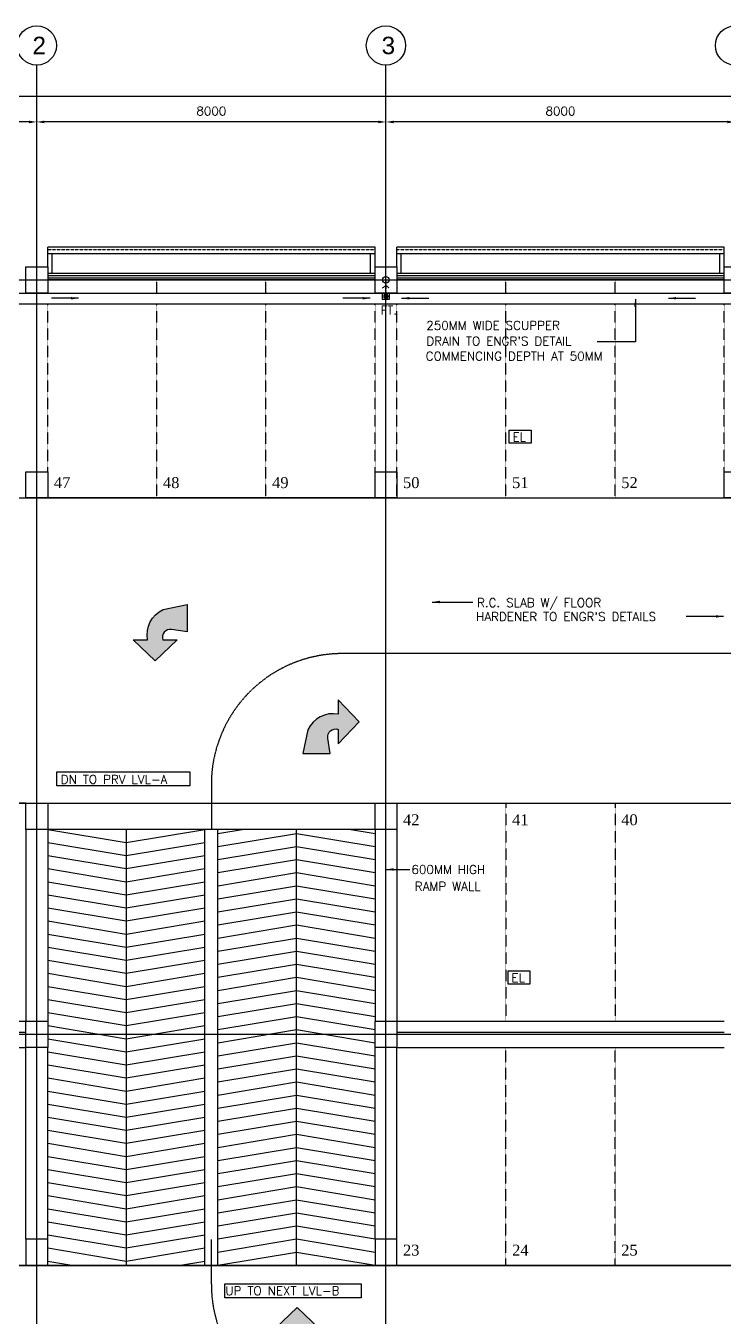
# Model space of a CAD drawing. Header units: millimetres. Extents: x -312260 to 194620, y -310600 to 21683.
# Drawn here: x -122208 to -106208, y -8406 to 21208 of the extents above; entities that cross this region are included whole.
import ezdxf

# ---------------------------------------------------------------- set-up
doc = ezdxf.new("R2010")
doc.units = ezdxf.units.MM
doc.header["$LTSCALE"] = 5
doc.header["$MEASUREMENT"] = 0
doc.header["$PDMODE"] = 3
for name, pattern in [('CENTER', [2, 1.25, -0.25, 0.25, -0.25]), ('DASHDOT2', [0.5, 0.25, -0.125, 0, -0.125]), ('DASHEDX2', [1.5, 1, -0.5]), ('HIDDEN2', [0.1875, 0.125, -0.0625])]:
    doc.linetypes.add(name, pattern=pattern)
for name, color, linetype in [('ARROW', 254, 'Continuous'), ('beam_p', 1, 'Continuous'), ('col', 7, 'Continuous'), ('CP NUMBERING', 1, 'Continuous'), ('DIM', 7, 'Continuous'), ('DRAIN', 5, 'Continuous'), ('EL & K', 10, 'Continuous'), ('FIX', 5, 'Continuous'), ('GRID', 9, 'CENTER'), ('parap', 7, 'Continuous'), ('park L', 9, 'DASHEDX2'), ('RAIL', 1, 'Continuous'), ('RWDP', 1, 'Continuous'), ('SPEC', 7, 'Continuous'), ('wall', 2, 'Continuous')]:
    doc.layers.add(name, color=color, linetype=linetype)
doc.styles.add('CARPARK NO', font='TIMES.TTF', dxfattribs={"height": 200})
doc.styles.add('HELV', font='HELV.shx')
doc.styles.add('ROMS', font='romans.shx', dxfattribs={"width": 0.8, "height": 230})
doc.styles.add('S100', font='ROMANS.shx', dxfattribs={"height": 200})
doc.dimstyles.new('S100', dxfattribs={"dimscale": 0, "dimtxt": 150, "dimasz": 175, "dimexe": 150, "dimexo": 150, "dimgap": 150, "dimtad": 1, "dimdec": 0, "dimzin": 0, "dimdsep": 46, "dimtxsty": 'S100', "dimcen": 0, "dimdle": 100, "dimclrd": 5, "dimclre": 5, "dimclrt": 1, "dimaunit": 1, "dimadec": 0, "dimazin": 0, "dimtfac": 1, "dimtdec": 0, "dimtofl": 0, "dimtmove": 1, "dimatfit": 3, "dimfxl": 1, "dimtolj": 1, "dimtzin": 0, "dimarcsym": 0})

# ---------------------------------------------------------------- blocks, each defined once
blk = doc.blocks.new('*D83')
at = {"layer": 'DEFPOINTS', "color": 0}
for p in [(-113958, 19004), (-113958, 19004), (-105958, 19004)]:
    blk.add_point(p, dxfattribs=at)
at = {"layer": 'DIM', "color": 5, "lineweight": -2}
blk.add_line((-106133, 19004), (-113783, 19004), dxfattribs=at)
at = {"layer": 'DIM', "color": 5}
for points in [[(-113783, 19033), (-113783, 18974), (-113958, 19004)], [(-106133, 19033), (-106133, 18974), (-105958, 19004)]]:
    blk.add_solid(points, dxfattribs=at)
at = {"layer": 'DIM', "color": 1, "insert": (-109958, 19254), "char_height": 200, "attachment_point": 5, "style": 'S100'}
blk.add_mtext('\\A1;8000', dxfattribs=at)
blk = doc.blocks.new('*D84')
at = {"layer": 'DEFPOINTS', "color": 0}
for p in [(-121958, 19004), (-121958, 19004), (-113958, 19004)]:
    blk.add_point(p, dxfattribs=at)
at = {"layer": 'DIM', "color": 5, "lineweight": -2}
blk.add_line((-114133, 19004), (-121783, 19004), dxfattribs=at)
at = {"layer": 'DIM', "color": 5}
for points in [[(-121783, 19033), (-121783, 18974), (-121958, 19004)], [(-114133, 19033), (-114133, 18974), (-113958, 19004)]]:
    blk.add_solid(points, dxfattribs=at)
at = {"layer": 'DIM', "color": 1, "insert": (-117958, 19254), "char_height": 200, "attachment_point": 5, "style": 'S100'}
blk.add_mtext('\\A1;8000', dxfattribs=at)
blk = doc.blocks.new('*D85')
at = {"layer": 'DEFPOINTS', "color": 0}
for p in [(-129958, 19004), (-129958, 19004), (-121958, 19004)]:
    blk.add_point(p, dxfattribs=at)
at = {"layer": 'DIM', "color": 5, "lineweight": -2}
blk.add_line((-122133, 19004), (-129783, 19004), dxfattribs=at)
at = {"layer": 'DIM', "color": 5}
for points in [[(-129783, 19033), (-129783, 18974), (-129958, 19004)], [(-122133, 19033), (-122133, 18974), (-121958, 19004)]]:
    blk.add_solid(points, dxfattribs=at)
at = {"layer": 'DIM', "color": 1, "insert": (-125958, 19254), "char_height": 200, "attachment_point": 5, "style": 'S100'}
blk.add_mtext('\\A1;8000', dxfattribs=at)
blk = doc.blocks.new('*D86')
at = {"layer": 'DEFPOINTS', "color": 0}
for p in [(-73958, 19592), (-129958, 17225), (-73958, 17225)]:
    blk.add_point(p, dxfattribs=at)
at = {"layer": 'DIM', "color": 5, "lineweight": -2}
for p, q in [((-129958, 17375), (-129958, 19742)), ((-129783, 19592), (-74133, 19592)), ((-73958, 17375), (-73958, 19742))]:
    blk.add_line(p, q, dxfattribs=at)
at = {"layer": 'DIM', "color": 5}
for points in [[(-129783, 19621), (-129783, 19562), (-129958, 19592)], [(-74133, 19621), (-74133, 19562), (-73958, 19592)]]:
    blk.add_solid(points, dxfattribs=at)
at = {"layer": 'DIM', "color": 1, "insert": (-101958, 19842), "char_height": 200, "attachment_point": 5, "style": 'S100'}
blk.add_mtext('\\A1;56000', dxfattribs=at)
blk = doc.blocks.new('FT')
at = {"layer": 'FIX', "color": 6, "linetype": 'Continuous'}
for p, q in [((-102897, 3492), (-102966, 3561)), ((-102883, 3505), (-102953, 3575)), ((-102875, 3524), (-102934, 3583)), ((-102878, 3553), (-102905, 3580)), ((-102916, 3485), (-102974, 3542)), ((-102947, 3489), (-102969, 3511))]:
    blk.add_line(p, q, dxfattribs=at)
blk.add_lwpolyline([(-102849, 3609), (-102999, 3609), (-102999, 3459), (-102849, 3459)], close=True, dxfattribs=at)
blk.add_circle((-102924, 3534), 50, dxfattribs=at)

msp = doc.modelspace()

# ---------------------------------------------------------------- hatches: boundary and pattern name
at = {"layer": 'ARROW', "linetype": 'Continuous'}
for points in [[(-118869.5, 7365.9), (-118514.7, 7311.8), (-118514.7, 7934.3), (-119061, 7823.4, 0.3415961), (-119420.1, 7128.2), (-119751.7, 7128.2), (-119247.3, 6643.4), (-118742.9, 7128.2), (-119069.8, 7128.2, -0.5725495)], [(-115051.6, 5072.9), (-115051.6, 4746), (-114566.8, 5250.4), (-115051.6, 5754.8), (-115051.6, 5423.2, 0.3415961), (-115746.7, 5064.1), (-115857.7, 4517.8), (-115235.1, 4517.8), (-115289.3, 4872.6, -0.5725495)], [(-115817, -8667.5), (-115490, -8667.5), (-115994.4, -8182.7), (-116498.8, -8667.5), (-116167.2, -8667.5, 0.3415961), (-115808.1, -9362.7), (-115261.8, -9473.6), (-115261.8, -8851.1), (-115616.7, -8905.2, -0.5725495)]]:
    msp.add_hatch(color=256, dxfattribs=at).paths.add_polyline_path(points)

# ---------------------------------------------------------------- linework, layer by layer
for p, q in [((-114207.7, 2780.7), (-121707.7, 2780.7)), ((-114207.7, -7219.3), (-121707.7, -7219.3))]:
    msp.add_line(p, q)
at = {"color": 8}
for p, q in [((-121707.7, 2780.7), (-119907.7, 2480.7)), ((-119907.7, 2780.7), (-119907.7, -7219.3)), ((-119907.7, 2780.7), (-119907.7, 2780.7)), ((-119907.7, 2780.7), (-119907.7, 2780.7)), ((-119907.7, 2480.7), (-118107.7, 2780.7)), ((-117207.7, 2780.7), (-117807.7, 2680.7)), ((-116007.7, 2680.7), (-117807.7, 2380.7)), ((-116007.7, -7219.3), (-116007.7, 2780.7)), ((-114207.7, 2380.7), (-116007.7, 2680.7)), ((-114207.7, 2680.7), (-114807.7, 2780.7)), ((-121707.7, 2480.7), (-119907.7, 2180.7)), ((-119907.7, 2180.7), (-118107.7, 2480.7)), ((-116007.7, 2380.7), (-117807.7, 2080.7)), ((-114207.7, 2080.7), (-116007.7, 2380.7)), ((-121707.7, 2180.7), (-119907.7, 1880.7)), ((-119907.7, 1880.7), (-118107.7, 2180.7)), ((-116007.7, 2080.7), (-117807.7, 1780.7)), ((-114207.7, 1780.7), (-116007.7, 2080.7)), ((-121707.7, 1880.7), (-119907.7, 1580.7)), ((-119907.7, 1580.7), (-118107.7, 1880.7)), ((-116007.7, 1780.7), (-117807.7, 1480.7)), ((-114207.7, 1480.7), (-116007.7, 1780.7)), ((-121707.7, 1580.7), (-119907.7, 1280.7)), ((-119907.7, 1280.7), (-118107.7, 1580.7)), ((-116007.7, 1480.7), (-117807.7, 1180.7)), ((-114207.7, 1180.7), (-116007.7, 1480.7)), ((-121707.7, 1280.7), (-119907.7, 980.7)), ((-119907.7, 980.7), (-118107.7, 1280.7)), ((-121707.7, 980.7), (-119907.7, 680.7)), ((-119907.7, 680.7), (-118107.7, 980.7)), ((-116007.7, 1180.7), (-117807.7, 880.7)), ((-114207.7, 880.7), (-116007.7, 1180.7)), ((-121707.7, 680.7), (-119907.7, 380.7)), ((-119907.7, 380.7), (-118107.7, 680.7)), ((-116007.7, 880.7), (-117807.7, 580.7)), ((-114207.7, 580.7), (-116007.7, 880.7)), ((-121707.7, 380.7), (-119907.7, 80.7)), ((-119907.7, 80.7), (-118107.7, 380.7)), ((-116007.7, 580.7), (-117807.7, 280.7)), ((-114207.7, 280.7), (-116007.7, 580.7)), ((-121707.7, 80.7), (-119907.7, -219.3)), ((-119907.7, -219.3), (-118107.7, 80.7)), ((-116007.7, 280.7), (-117807.7, -19.3)), ((-114207.7, -19.3), (-116007.7, 280.7)), ((-121707.7, -219.3), (-119907.7, -519.3)), ((-119907.7, -519.3), (-118107.7, -219.3)), ((-116007.7, -19.3), (-117807.7, -319.3)), ((-114207.7, -319.3), (-116007.7, -19.3)), ((-121707.7, -519.3), (-119907.7, -819.3)), ((-119907.7, -819.3), (-118107.7, -519.3)), ((-116007.7, -319.3), (-117807.7, -619.3)), ((-114207.7, -619.3), (-116007.7, -319.3)), ((-121707.7, -819.3), (-119907.7, -1119.3)), ((-119907.7, -1119.3), (-118107.7, -819.3)), ((-116007.7, -619.3), (-117807.7, -919.3)), ((-114207.7, -919.3), (-116007.7, -619.3)), ((-121707.7, -1119.3), (-119907.7, -1419.3)), ((-119907.7, -1419.3), (-118107.7, -1119.3)), ((-116007.7, -919.3), (-117807.7, -1219.3)), ((-114207.7, -1219.3), (-116007.7, -919.3)), ((-121707.7, -1419.3), (-119907.7, -1719.3)), ((-119907.7, -1719.3), (-118107.7, -1419.3)), ((-116007.7, -1219.3), (-117807.7, -1519.3)), ((-114207.7, -1519.3), (-116007.7, -1219.3)), ((-121707.7, -1719.3), (-119907.7, -2019.3)), ((-119907.7, -2019.3), (-118107.7, -1719.3)), ((-116007.7, -1519.3), (-117807.7, -1819.3)), ((-114207.7, -1819.3), (-116007.7, -1519.3)), ((-121707.7, -2019.3), (-119907.7, -2319.3)), ((-119907.7, -2319.3), (-118107.7, -2019.3)), ((-116007.7, -1819.3), (-117807.7, -2119.3)), ((-114207.7, -2119.3), (-116007.7, -1819.3)), ((-121707.7, -2319.3), (-119907.7, -2619.3)), ((-119907.7, -2619.3), (-118107.7, -2319.3)), ((-116007.7, -2119.3), (-117807.7, -2419.3)), ((-114207.7, -2419.3), (-116007.7, -2119.3)), ((-121707.7, -2619.3), (-119907.7, -2919.3)), ((-119907.7, -2919.3), (-118107.7, -2619.3)), ((-116007.7, -2419.3), (-117807.7, -2719.3)), ((-114207.7, -2719.3), (-116007.7, -2419.3)), ((-121707.7, -2919.3), (-119907.7, -3219.3)), ((-119907.7, -3219.3), (-118107.7, -2919.3)), ((-116007.7, -2719.3), (-117807.7, -3019.3)), ((-114207.7, -3019.3), (-116007.7, -2719.3)), ((-121707.7, -3219.3), (-119907.7, -3519.3)), ((-119907.7, -3519.3), (-118107.7, -3219.3)), ((-116007.7, -3019.3), (-117807.7, -3319.3)), ((-114207.7, -3319.3), (-116007.7, -3019.3)), ((-121707.7, -3519.3), (-119907.7, -3819.3)), ((-119907.7, -3819.3), (-118107.7, -3519.3)), ((-116007.7, -3319.3), (-117807.7, -3619.3)), ((-114207.7, -3619.3), (-116007.7, -3319.3)), ((-121707.7, -3819.3), (-119907.7, -4119.3)), ((-119907.7, -4119.3), (-118107.7, -3819.3)), ((-116007.7, -3619.3), (-117807.7, -3919.3)), ((-114207.7, -3919.3), (-116007.7, -3619.3)), ((-121707.7, -4119.3), (-119907.7, -4419.3)), ((-119907.7, -4419.3), (-118107.7, -4119.3)), ((-116007.7, -3919.3), (-117807.7, -4219.3)), ((-114207.7, -4219.3), (-116007.7, -3919.3)), ((-121707.7, -4419.3), (-119907.7, -4719.3)), ((-119907.7, -4719.3), (-118107.7, -4419.3)), ((-116007.7, -4219.3), (-117807.7, -4519.3)), ((-114207.7, -4519.3), (-116007.7, -4219.3)), ((-121707.7, -4719.3), (-119907.7, -5019.3)), ((-119907.7, -5019.3), (-118107.7, -4719.3)), ((-116007.7, -4519.3), (-117807.7, -4819.3)), ((-114207.7, -4819.3), (-116007.7, -4519.3)), ((-121707.7, -5019.3), (-119907.7, -5319.3)), ((-119907.7, -5319.3), (-118107.7, -5019.3)), ((-116007.7, -4819.3), (-117807.7, -5119.3)), ((-114207.7, -5119.3), (-116007.7, -4819.3)), ((-121707.7, -5319.3), (-119907.7, -5619.3)), ((-119907.7, -5619.3), (-118107.7, -5319.3)), ((-116007.7, -5119.3), (-117807.7, -5419.3)), ((-114207.7, -5419.3), (-116007.7, -5119.3)), ((-121707.7, -5619.3), (-119907.7, -5919.3)), ((-119907.7, -5919.3), (-118107.7, -5619.3)), ((-116007.7, -5419.3), (-117807.7, -5719.3)), ((-114207.7, -5719.3), (-116007.7, -5419.3)), ((-121707.7, -5919.3), (-119907.7, -6219.3)), ((-119907.7, -6219.3), (-118107.7, -5919.3)), ((-116007.7, -5719.3), (-117807.7, -6019.3)), ((-114207.7, -6019.3), (-116007.7, -5719.3)), ((-116007.7, -6019.3), (-117807.7, -6319.3)), ((-114207.7, -6319.3), (-116007.7, -6019.3)), ((-121707.7, -6219.3), (-119907.7, -6519.3)), ((-119907.7, -6519.3), (-118107.7, -6219.3)), ((-116007.7, -6319.3), (-117807.7, -6619.3)), ((-114207.7, -6619.3), (-116007.7, -6319.3)), ((-121707.7, -6519.3), (-119907.7, -6819.3)), ((-119907.7, -6819.3), (-118107.7, -6519.3)), ((-116007.7, -6619.3), (-117807.7, -6919.3)), ((-114207.7, -6919.3), (-116007.7, -6619.3)), ((-121707.7, -6819.3), (-119907.7, -7119.3)), ((-119907.7, -7119.3), (-118107.7, -6819.3)), ((-116007.7, -6919.3), (-117807.7, -7219.3)), ((-114207.7, -7219.3), (-116007.7, -6919.3)), ((-121707.7, -7119.3), (-121107.7, -7219.3)), ((-118707.7, -7219.3), (-118107.7, -7119.3))]:
    msp.add_line(p, q, dxfattribs=at)
at = {"color": 1}
for points in [[(-121500.5, 4097.3), (-118451.1, 4097.3), (-118451.1, 3777), (-121500.5, 3777)], [(-117647.8, -7641.9), (-114522.8, -7641.9), (-114522.8, -7962.2), (-117647.8, -7962.2)]]:
    msp.add_lwpolyline(points, close=True, dxfattribs=at)
at = {"layer": 'ARROW', "linetype": 'Continuous', "flags": 128}
for points in [[(-119420.1, 7128.2, -0.3415961), (-119061, 7823.4), (-118514.7, 7934.3), (-118514.7, 7311.8), (-118869.5, 7365.9, 0.5725495), (-119069.8, 7128.2), (-118742.9, 7128.2), (-119247.3, 6643.4), (-119751.7, 7128.2), (-119420.1, 7128.2)], [(-115051.6, 5423.2, 0.3415961), (-115746.7, 5064.1), (-115857.7, 4517.8), (-115235.1, 4517.8), (-115289.3, 4872.6, -0.5725495), (-115051.6, 5072.9), (-115051.6, 4746), (-114566.8, 5250.4), (-115051.6, 5754.8), (-115051.6, 5423.2)], [(-116167.2, -8667.5, 0.3415961), (-115808.1, -9362.7), (-115261.8, -9473.6), (-115261.8, -8851.1), (-115616.7, -8905.2, -0.5725495), (-115817, -8667.5), (-115490, -8667.5), (-115994.4, -8182.7), (-116498.8, -8667.5), (-116167.2, -8667.5)]]:
    msp.add_lwpolyline(points, format="xyb", dxfattribs=at)
at = {"layer": 'beam_p', "ltscale": 2}
for p, q in [((-114207.7, 16130.7), (-121707.7, 16130.7)), ((-121707.7, 15680.7), (-121707.7, 16130.7)), ((-114207.7, 15680.7), (-114207.7, 16130.7)), ((-106207.7, 16130.7), (-113707.7, 16130.7)), ((-113707.7, 15680.7), (-113707.7, 16130.7)), ((-106207.7, 15680.7), (-106207.7, 16130.7)), ((-114207.7, 15980.7), (-121707.7, 15980.7)), ((-121607.7, 15530.7), (-121607.7, 15980.7)), ((-114307.7, 15530.7), (-114307.7, 15980.7)), ((-106207.7, 15980.7), (-113707.7, 15980.7)), ((-113607.7, 15530.7), (-113607.7, 15980.7)), ((-106307.7, 15530.7), (-106307.7, 15980.7)), ((-126857.7, -1619.3), (-122207.7, -1619.3)), ((-113707.7, -1619.3), (-106207.7, -1619.3)), ((-126707.7, -1869.3), (-122207.7, -1869.3)), ((-113707.7, -1869.3), (-106207.7, -1869.3)), ((-126857.7, -2219.3), (-122207.7, -2219.3)), ((-113707.7, -2219.3), (-106207.7, -2219.3))]:
    msp.add_line(p, q, dxfattribs=at)
at = {"layer": 'beam_p', "color": 5, "linetype": 'HIDDEN2', "ltscale": 2}
for p, q in [((-121707.7, 16080.7), (-114207.7, 16080.7)), ((-113707.7, 16080.7), (-106207.7, 16080.7))]:
    msp.add_line(p, q, dxfattribs=at)
at = {"layer": 'col', "color": 3}
for points in [[(-121707.7, 15080.7), (-122207.7, 15080.7), (-122207.7, 15680.7), (-121707.7, 15680.7)], [(-113707.7, 15080.7), (-114207.7, 15080.7), (-114207.7, 15680.7), (-113707.7, 15680.7)], [(-105707.7, 15080.7), (-106207.7, 15080.7), (-106207.7, 15680.7), (-105707.7, 15680.7)], [(-121707.7, 10380.7), (-122207.7, 10380.7), (-122207.7, 10980.7), (-121707.7, 10980.7)], [(-113707.7, 10380.7), (-114207.7, 10380.7), (-114207.7, 10980.7), (-113707.7, 10980.7)], [(-105707.7, 10380.7), (-106207.7, 10380.7), (-106207.7, 10980.7), (-105707.7, 10980.7)], [(-121707.7, 2780.7), (-122207.7, 2780.7), (-122207.7, 3380.7), (-121707.7, 3380.7)], [(-121707.7, 2780.7), (-122207.7, 2780.7), (-122207.7, 3380.7), (-121707.7, 3380.7)], [(-113707.7, 2780.7), (-114207.7, 2780.7), (-114207.7, 3380.7), (-113707.7, 3380.7)], [(-113707.7, 2780.7), (-114207.7, 2780.7), (-114207.7, 3380.7), (-113707.7, 3380.7)], [(-121707.7, -2219.3), (-122207.7, -2219.3), (-122207.7, -1619.3), (-121707.7, -1619.3)], [(-113707.7, -2219.3), (-114207.7, -2219.3), (-114207.7, -1619.3), (-113707.7, -1619.3)], [(-121707.7, -6619.3), (-122207.7, -6619.3), (-122207.7, -7219.3), (-121707.7, -7219.3)], [(-121707.7, -6619.3), (-122207.7, -6619.3), (-122207.7, -7219.3), (-121707.7, -7219.3)], [(-113707.7, -6619.3), (-114207.7, -6619.3), (-114207.7, -7219.3), (-113707.7, -7219.3)], [(-113707.7, -6619.3), (-114207.7, -6619.3), (-114207.7, -7219.3), (-113707.7, -7219.3)]]:
    msp.add_lwpolyline(points, close=True, dxfattribs=at)
at = {"layer": 'DRAIN'}
for p, q in [((-129407.7, 15080.7), (-74507.7, 15080.7)), ((-129407.7, 14830.7), (-74507.7, 14830.7))]:
    msp.add_line(p, q, dxfattribs=at)
at = {"layer": 'EL & K', "color": 10}
for points in [[(-111131.5, 11936.1), (-110631.5, 11936.1), (-110631.5, 11636.1), (-111131.5, 11636.1)], [(-111157.5, -466), (-110657.5, -466), (-110657.5, -766), (-111157.5, -766)]]:
    msp.add_lwpolyline(points, close=True, dxfattribs=at)
at = {"layer": 'GRID', "linetype": 'CENTER', "ltscale": 2}
for p, q in [((-121957.7, -21553.2), (-121957.7, 20308)), ((-113957.7, -21553.2), (-113957.7, 20308)), ((-137519.2, 15380.7), (-68329.3, 15380.7)), ((-137519.2, 10380.7), (-68329.3, 10380.7)), ((-137519.2, 3380.7), (-68329.3, 3380.7)), ((-137519.2, -1919.3), (-68329.3, -1919.3)), ((-137519.2, -7219.3), (-68329.3, -7219.3)), ((-66396.2, -7219.3), (-135586.2, -7219.3))]:
    msp.add_line(p, q, dxfattribs=at)
at = {"layer": 'GRID', "color": 7, "linetype": 'ByBlock'}
for centre in [(-121957.7, 20758), (-113957.7, 20758), (-105957.7, 20758)]:
    msp.add_circle(centre, 450, dxfattribs=at)
at = {"layer": 'parap', "color": 0, "ltscale": 2}
for p, q in [((-114207.7, 15530.7), (-121707.7, 15530.7)), ((-114207.7, 15530.7), (-121707.7, 15530.7)), ((-106207.7, 15530.7), (-113707.7, 15530.7)), ((-106207.7, 15530.7), (-113707.7, 15530.7)), ((-129707.7, 15380.7), (-122207.7, 15380.7)), ((-114207.7, 15380.7), (-121707.7, 15380.7)), ((-114207.7, 15380.7), (-121707.7, 15380.7)), ((-106207.7, 15380.7), (-113707.7, 15380.7)), ((-106207.7, 15380.7), (-113707.7, 15380.7)), ((-122207.7, 2780.7), (-122207.7, -1619.3)), ((-121707.7, 2780.7), (-121707.7, -1619.3)), ((-118107.7, -7219.3), (-118107.7, 2780.7)), ((-117807.7, -7219.3), (-117807.7, 2780.7)), ((-114207.7, 2780.7), (-114207.7, -1619.3)), ((-113707.7, 2780.7), (-113707.7, -1619.3)), ((-122207.7, -6619.3), (-122207.7, -2219.3)), ((-121707.7, -6619.3), (-121707.7, -2219.3)), ((-114207.7, -6619.3), (-114207.7, -2219.3)), ((-113707.7, -6619.3), (-113707.7, -2219.3))]:
    msp.add_line(p, q, dxfattribs=at)
at = {"layer": 'park L'}
for p, q in [((-119207.7, 15080.7), (-119207.7, 15380.7)), ((-116707.7, 15080.7), (-116707.7, 15380.7)), ((-111207.7, 15080.7), (-111207.7, 15380.7)), ((-108707.7, 15080.7), (-108707.7, 15380.7)), ((-121707.7, 10980.7), (-121707.7, 14830.7)), ((-119207.7, 10380.7), (-119207.7, 14830.7)), ((-116707.7, 10380.7), (-116707.7, 14830.7)), ((-114207.7, 10380.7), (-114207.7, 14830.7)), ((-114207.7, 10980.7), (-114207.7, 14830.7)), ((-113707.7, 10380.7), (-113707.7, 14830.7)), ((-113707.7, 10980.7), (-113707.7, 14830.7)), ((-111207.7, 10380.7), (-111207.7, 14830.7)), ((-108707.7, 10380.7), (-108707.7, 14830.7)), ((-106207.7, 10380.7), (-106207.7, 14830.7)), ((-106207.7, 10980.7), (-106207.7, 14830.7)), ((-111207.7, 3380.7), (-111207.7, -1619.3)), ((-108707.7, 3380.7), (-108707.7, -1619.3)), ((-111207.7, -7219.3), (-111207.7, -2219.3)), ((-108707.7, -7219.3), (-108707.7, -2219.3))]:
    msp.add_line(p, q, dxfattribs=at)
at = {"layer": 'park L', "color": 8, "ltscale": 2}
for p, q in [((-114207.7, 10380.7), (-121707.7, 10380.7)), ((-113707.7, 10380.7), (-106207.7, 10380.7)), ((-122207.7, 3380.7), (-124707.7, 3380.7)), ((-113707.7, 3380.7), (-106207.7, 3380.7)), ((-113707.7, -7219.3), (-106207.7, -7219.3))]:
    msp.add_line(p, q, dxfattribs=at)
at = {"layer": 'RAIL', "color": 5, "ltscale": 1000}
for p, q in [((-121707.7, 15480.7), (-114207.7, 15480.7)), ((-121707.7, 15430.7), (-114207.7, 15430.7)), ((-113707.7, 15480.7), (-106207.7, 15480.7)), ((-113707.7, 15430.7), (-106207.7, 15430.7))]:
    msp.add_line(p, q, dxfattribs=at)
at = {"layer": 'RWDP', "color": 2, "linetype": 'DASHDOT2'}
for points in [[(-114032.3, 15198), (-113957.7, 15256.9), (-113891.3, 15203.3)], [(-113957.7, 15380.7), (-113957.7, 15005.7)]]:
    msp.add_lwpolyline(points, dxfattribs=at)
at = {"layer": 'RWDP'}
msp.add_circle((-113957.7, 15380.7), 75, dxfattribs=at)
at = {"layer": 'wall', "linetype": 'DASHEDX2', "ltscale": 3}
for points in [[(-85957.7, 3380.7), (-85957.7, 3811.6, 0.4142136), (-88957.7, 6811.6), (-114957.7, 6811.6, 0.4142136), (-117957.7, 3811.6), (-117957.7, 2780.7)], [(-85957.7, -7219.3), (-85957.7, -7650.1, -0.4142136), (-88957.7, -10650.1), (-114957.7, -10650.1, -0.4142136), (-117957.7, -7650.1), (-117957.7, -6619.3)]]:
    msp.add_lwpolyline(points, format="xyb", dxfattribs=at)

# ---------------------------------------------------------------- block references
at = {"layer": 'wall', "xscale": -1, "rotation": 180}
msp.add_blockref('FT', (-11033.5, 18539.7), dxfattribs=at)

# ---------------------------------------------------------------- texts
at = {"color": 1, "style": 'S100'}
msp.add_text('FT.', height=200, rotation=0, dxfattribs=at).set_placement((-114079.7, 14585.8))
at = {"color": 2, "style": 'S100'}
for s, p in [('DN TO PRV LVL-A', (-121408.1, 3827)), ('UP TO NEXT LVL-B', (-117636.5, -7899.8))]:
    msp.add_text(s, height=200, rotation=0, dxfattribs=at).set_placement(p)
at = {"layer": 'CP NUMBERING', "style": 'CARPARK NO'}
for s, p in [('47', (-121566.1, 10607.4)), ('48', (-119066.1, 10607.4)), ('49', (-116566.1, 10607.4)), ('50', (-113566.1, 10607.4)), ('51', (-111066.1, 10607.4)), ('52', (-108566.1, 10607.4)), ('42', (-113566.1, 2876.1)), ('41', (-111066.1, 2876.1)), ('40', (-108566.1, 2876.1)), ('23', (-113566.1, -6992.6)), ('24', (-111066.1, -6992.6)), ('25', (-108566.1, -6992.6))]:
    msp.add_text(s, height=250, dxfattribs=at).set_placement(p)
at = {"layer": 'EL & K', "color": 10, "style": 'ROMS'}
for p in [(-111055.7, 11678.7), (-111081.7, -723.4)]:
    msp.add_text('EL', height=200, dxfattribs=at).set_placement(p)
at = {"layer": 'GRID', "color": 3, "linetype": 'ByBlock', "style": 'HELV'}
for s, p in [('2', (-122056.3, 20557.7)), ('3', (-114056.3, 20557.7))]:
    msp.add_text(s, height=400, dxfattribs=at).set_placement(p)
at = {"layer": 'SPEC', "style": 'S100'}
for s, p in [('250MM WIDE SCUPPER', (-113031.6, 14237.3)), ("DRAIN TO ENGR'S DETAIL", (-113031.6, 13878.9)), ('COMMENCING DEPTH AT 50MM', (-113046.2, 13532.6)), ('R.C. SLAB W/ FLOOR', (-111871.1, 7879.4)), ("HARDENER TO ENGR'S DETAILS", (-111890.1, 7559.4)), ('600MM HIGH ', (-113372.8, 1757.8)), ('RAMP WALL', (-113295.8, 1374.8))]:
    msp.add_text(s, height=200, dxfattribs=at).set_placement(p)

# ---------------------------------------------------------------- dimensions: what is measured, and where the dimension line sits
at = {"layer": 'DIM'}
dim = msp.add_aligned_dim(p1=(-129957.7, 17224.5), p2=(-73957.7, 17224.5), distance=2367, dimstyle='S100', override={"dimscale": 1}, dxfattribs=at)
dim.commit()
dim.dimension.update_dxf_attribs({"geometry": '*D86', "text_midpoint": (-101957.7, 19841.5)})
for base, p1, p2, picture, middle in [((-129957.7, 19003.5), (-121957.7, 19003.5), (-129957.7, 19003.5), '*D85', (-125957.7, 19253.5)), ((-121957.7, 19003.5), (-113957.7, 19003.5), (-121957.7, 19003.5), '*D84', (-117957.7, 19253.5)), ((-113957.7, 19003.5), (-105957.7, 19003.5), (-113957.7, 19003.5), '*D83', (-109957.7, 19253.5))]:
    dim = msp.add_linear_dim(base=base, p1=p1, p2=p2, dimstyle='S100', override={"dimscale": 1}, dxfattribs=at)
    dim.commit()
    dim.dimension.update_dxf_attribs({"geometry": picture, "text_midpoint": middle})

# ---------------------------------------------------------------- leaders
at = {"layer": 'RWDP'}
for points in [[(-120998.5, 14960.5), (-121622.3, 14960.5)], [(-114317.9, 14960.5), (-114941.6, 14960.5)], [(-113597.6, 14960.5), (-112973.9, 14960.5)], [(-108242.7, 14940.6), (-108242.7, 13961.9), (-109114.4, 13961.9)], [(-107485.5, 14960.5), (-106861.8, 14960.5)]]:
    msp.add_leader(points, dimstyle='S100', override={"dimscale": 1, "dimtad": 0}, dxfattribs=at)
at = {"layer": 'SPEC'}
for points, override in [([(-112896.8, 7994.8), (-111965.3, 7994.8)], {"dimscale": 1, "dimtad": 0}), ([(-106223.1, 7664.2), (-107074.5, 7664.2)], {"dimscale": 1, "dimtad": 0}), ([(-113957.7, 1861.1), (-113408.9, 1861.1)], {"dimscale": 1})]:
    msp.add_leader(points, dimstyle='S100', override=override, dxfattribs=at)

doc.saveas('drawing.dxf')
